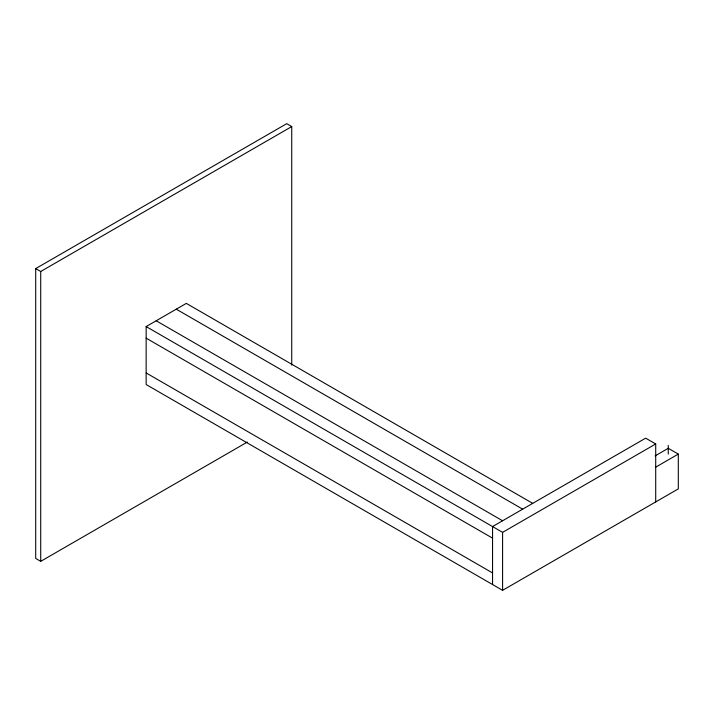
<?xml version="1.0" encoding="UTF-8"?>
<svg xmlns="http://www.w3.org/2000/svg" width="714" height="714" viewBox="0 0 714 714"><rect width="100%" height="100%" fill="white"/><g stroke="black" fill="none" stroke-linecap="round" stroke-linejoin="round"><path stroke-width="1.07" d="M247.33 442.064L40.716 561.347L35.7 558.446L35.7 268.598L286.716 123.674L291.74 126.574L291.74 365.14M35.7 268.598L40.716 271.498L291.74 126.574M655.077 455.907L668.259 448.303L678.3 454.095L678.3 488.885L502.594 590.326L146.147 384.534L146.147 326.566L186.309 303.379L532.715 503.37M146.147 326.566L502.594 532.358L655.711 443.956L655.711 501.924M655.711 467.143L678.3 454.095M655.711 443.956L645.67 438.155L492.553 526.557L492.553 584.534M176.269 309.18L522.675 509.171M156.188 320.773L502.594 520.765M146.147 338.159L492.553 538.151M146.147 372.94L492.553 572.931M668.259 445.402L668.259 454.095M502.594 532.358L502.594 590.326M40.716 271.498L40.716 561.347"/></g></svg>
